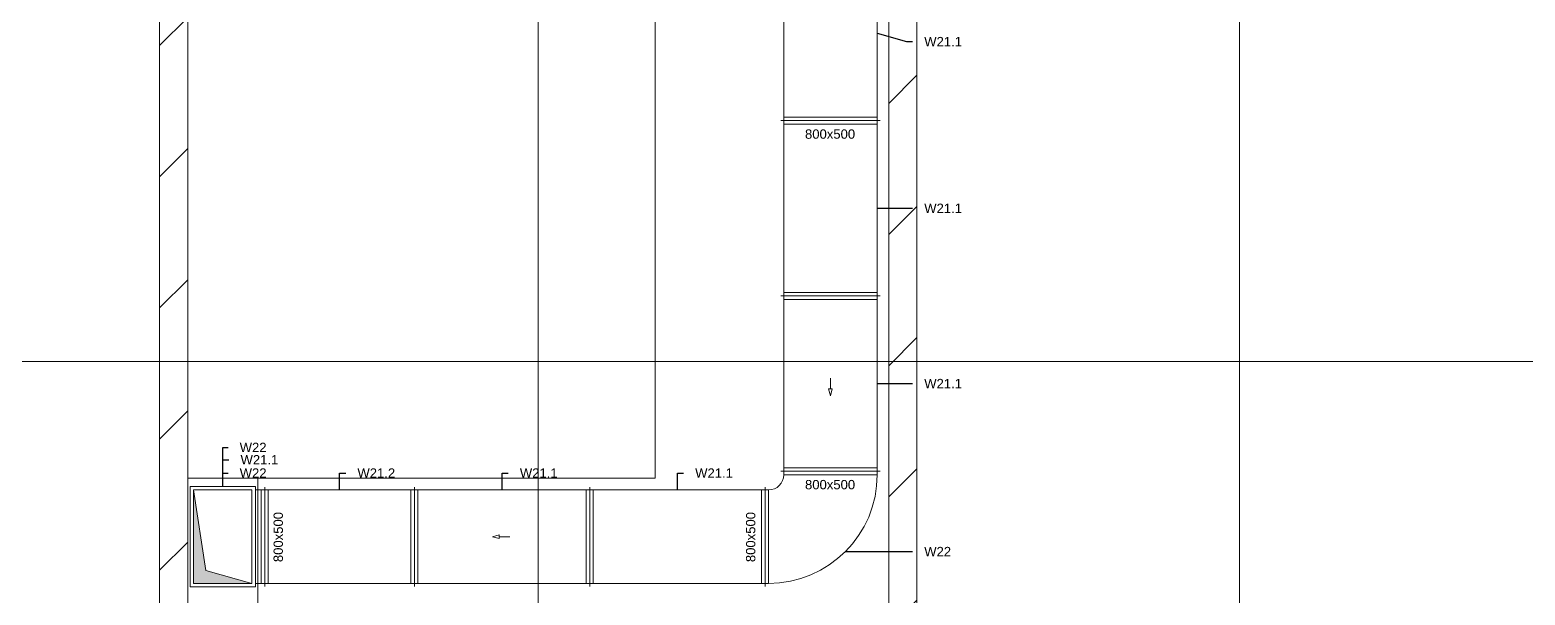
# Model space of a CAD drawing. Header units: millimetres. Extents: x 59762 to 60194, y -87842 to -87548.
# Drawn here: x 59952.72 to 59965.51, y -87783.54 to -87778.7 of the extents above; entities that cross this region are included whole.
import ezdxf
from ezdxf import colors
from ezdxf.entities.mleader import LeaderData, LeaderLine
from ezdxf.math import Vec2, Vec3

# ---------------------------------------------------------------- set-up
doc = ezdxf.new("R2010")
doc.units = ezdxf.units.MM
doc.linetypes.add('JIS_02_1.2', pattern=[2.5, 1.25, -1.25])
for name, color, linetype, lineweight in [('kanały', 7, 'Continuous', 20), ('nawi. strzałki', 150, 'Continuous', 20), ('wymiary', 7, 'Continuous', 13)]:
    doc.layers.add(name, color=color, linetype=linetype, lineweight=lineweight)
doc.layers.add('osie', color=7, linetype='JIS_02_1.2', lineweight=5, transparency=0.7)
doc.layers.add('podkład', color=7, linetype='Continuous', lineweight=13, transparency=0.7)
doc.styles.add('styl1', font='arial.ttf', dxfattribs={"height": 0.08})

# ---------------------------------------------------------------- blocks, each defined once
blk = doc.blocks.new('_None')

msp = doc.modelspace()

# ---------------------------------------------------------------- hatches: boundary and pattern name
at = {"layer": 'kanały'}
h = msp.add_hatch(color=256, dxfattribs=at)
h.dxf.hatch_style = 1
h.paths.add_polyline_path([(59954.120847, -87782.63638), (59954.224908, -87783.327174), (59954.620847, -87783.43638), (59954.120847, -87783.43638)])
at = {"layer": 'podkład'}
h = msp.add_hatch(dxfattribs=at)
h.set_pattern_fill('ANSI31', color=256, scale=0.25)
h.set_pattern_definition([(45, (56984.5771, -93786.78106), (-0.56126601, 0.56126601), [])])
h.paths.add_polyline_path([(59941.720847, -87772.18638), (59941.720847, -87793.88638), (59972.420847, -87793.88638), (59972.420847, -87772.18638)])
h.paths.add_polyline_path([(59942.070847, -87772.53638), (59953.830847, -87772.53638), (59953.830847, -87784.77638), (59960.310847, -87784.77638), (59960.310847, -87772.53638), (59972.070847, -87772.53638), (59972.070847, -87793.53638), (59942.070847, -87793.53638)], flags=16)
h.paths.add_polyline_path([(59954.070847, -87772.53638), (59960.070847, -87772.53638), (59960.070847, -87784.53638), (59954.070847, -87784.53638)], flags=16)

# ---------------------------------------------------------------- linework, layer by layer
at = {"layer": 'kanały', "ltscale": 20}
for p, q in [((59959.170847, -87777.97638), (59959.170847, -87779.47638)), ((59959.970847, -87777.97638), (59959.970847, -87779.47638)), ((59959.145847, -87779.47638), (59959.170847, -87779.47638)), ((59959.145847, -87779.47638), (59959.170847, -87779.47638)), ((59959.970847, -87779.44638), (59959.170847, -87779.44638)), ((59959.170847, -87779.47638), (59959.170847, -87780.97638)), ((59959.970847, -87779.47638), (59959.170847, -87779.47638)), ((59959.970847, -87779.47638), (59959.170847, -87779.47638)), ((59959.970847, -87779.50638), (59959.170847, -87779.50638)), ((59959.970847, -87779.47638), (59959.970847, -87780.97638)), ((59959.970847, -87779.47638), (59959.995847, -87779.47638)), ((59959.970847, -87779.47638), (59959.995847, -87779.47638)), ((59959.145847, -87780.97638), (59959.170847, -87780.97638)), ((59959.145847, -87780.97638), (59959.170847, -87780.97638)), ((59959.970847, -87780.94638), (59959.170847, -87780.94638)), ((59959.170847, -87780.97638), (59959.170847, -87782.47638)), ((59959.970847, -87780.97638), (59959.170847, -87780.97638)), ((59959.970847, -87780.97638), (59959.170847, -87780.97638)), ((59959.970847, -87781.00638), (59959.170847, -87781.00638)), ((59959.970847, -87780.97638), (59959.970847, -87782.47638)), ((59959.970847, -87780.97638), (59959.995847, -87780.97638)), ((59959.970847, -87780.97638), (59959.995847, -87780.97638)), ((59959.970847, -87782.44638), (59959.170847, -87782.44638)), ((59959.145847, -87782.47638), (59959.170847, -87782.47638)), ((59959.145847, -87782.47638), (59959.170847, -87782.47638)), ((59959.970847, -87782.47638), (59959.170847, -87782.47638)), ((59959.970847, -87782.47638), (59959.170847, -87782.47638)), ((59959.170847, -87782.47638), (59959.170847, -87782.50638)), ((59959.970847, -87782.50638), (59959.170847, -87782.50638)), ((59959.970847, -87782.47638), (59959.995847, -87782.47638)), ((59959.970847, -87782.47638), (59959.995847, -87782.47638)), ((59959.970847, -87782.47638), (59959.970847, -87782.50638)), ((59954.650847, -87782.60638), (59954.090847, -87782.60638)), ((59954.090847, -87782.60638), (59954.090847, -87783.46638)), ((59954.120847, -87782.63638), (59954.120847, -87783.43638)), ((59954.620847, -87782.63638), (59954.120847, -87782.63638)), ((59954.620847, -87782.63638), (59954.620847, -87783.43638)), ((59954.650847, -87782.63638), (59954.650847, -87782.60638)), ((59954.700847, -87782.63638), (59954.650847, -87782.63638)), ((59954.650847, -87782.63638), (59954.650847, -87783.43638)), ((59954.700847, -87782.63638), (59954.700847, -87783.43638)), ((59954.730847, -87782.63638), (59954.700847, -87782.63638)), ((59954.730847, -87782.63638), (59954.730847, -87782.61138)), ((59954.730847, -87782.61138), (59954.730847, -87782.63638)), ((59954.730847, -87782.63638), (59954.730847, -87783.43638)), ((59956.010847, -87782.63638), (59954.730847, -87782.63638)), ((59954.730847, -87783.43638), (59954.730847, -87782.63638)), ((59954.760847, -87783.43638), (59954.760847, -87782.63638)), ((59955.980847, -87783.43638), (59955.980847, -87782.63638)), ((59956.010847, -87782.61138), (59956.010847, -87782.63638)), ((59956.010847, -87782.63638), (59956.010847, -87782.61138)), ((59957.510847, -87782.63638), (59956.010847, -87782.63638)), ((59956.010847, -87783.43638), (59956.010847, -87782.63638)), ((59956.010847, -87783.43638), (59956.010847, -87782.63638)), ((59956.040847, -87783.43638), (59956.040847, -87782.63638)), ((59957.480847, -87783.43638), (59957.480847, -87782.63638)), ((59957.510847, -87782.63638), (59957.510847, -87782.61138)), ((59957.510847, -87782.61138), (59957.510847, -87782.63638)), ((59957.510847, -87782.63638), (59959.010847, -87782.63638)), ((59957.510847, -87782.63638), (59957.510847, -87783.43638)), ((59957.510847, -87783.43638), (59957.510847, -87782.63638)), ((59957.540847, -87782.63638), (59957.540847, -87783.43638)), ((59958.980847, -87782.63638), (59958.980847, -87783.43638)), ((59959.010847, -87782.63638), (59959.010847, -87782.61138)), ((59959.010847, -87782.63638), (59959.010847, -87782.61138)), ((59959.010847, -87782.63638), (59959.010847, -87783.43638)), ((59959.010847, -87782.63638), (59959.010847, -87783.43638)), ((59959.010847, -87782.63638), (59959.040847, -87782.63638)), ((59959.040847, -87782.63638), (59959.040847, -87783.43638)), ((59954.090847, -87783.46638), (59954.650847, -87783.46638)), ((59954.620847, -87783.43638), (59954.120847, -87783.43638)), ((59954.650847, -87783.43638), (59954.700847, -87783.43638)), ((59954.650847, -87783.46638), (59954.650847, -87783.43638)), ((59954.730847, -87783.43638), (59954.700847, -87783.43638)), ((59954.730847, -87783.46138), (59954.730847, -87783.43638)), ((59956.010847, -87783.43638), (59954.730847, -87783.43638)), ((59954.730847, -87783.43638), (59954.730847, -87783.46138)), ((59957.510847, -87783.43638), (59956.010847, -87783.43638)), ((59956.010847, -87783.43638), (59956.010847, -87783.46138)), ((59956.010847, -87783.43638), (59956.010847, -87783.46138)), ((59957.510847, -87783.43638), (59959.010847, -87783.43638)), ((59957.510847, -87783.46138), (59957.510847, -87783.43638)), ((59957.510847, -87783.43638), (59957.510847, -87783.46138)), ((59959.010847, -87783.46138), (59959.010847, -87783.43638)), ((59959.010847, -87783.46138), (59959.010847, -87783.43638)), ((59959.040847, -87783.43638), (59959.010847, -87783.43638))]:
    msp.add_line(p, q, dxfattribs=at)
at = {"layer": 'kanały'}
for p, q in [((59954.120847, -87782.63638), (59954.224908, -87783.327174)), ((59954.224908, -87783.327174), (59954.620847, -87783.43638))]:
    msp.add_line(p, q, dxfattribs=at)
at = {"layer": 'kanały', "ltscale": 20}
msp.add_arc((59959.040847, -87782.50638), 0.93, 270, 0, dxfattribs=at)
at = {"layer": 'kanały'}
msp.add_arc((59959.040847, -87782.50638), 0.13, 270, 0, dxfattribs=at)
at = {"layer": 'nawi. strzałki', "color": 7, "ltscale": 20}
for p, q in [((59959.570847, -87781.680358), (59959.570847, -87781.772402)), ((59959.570847, -87781.830358), (59959.555318, -87781.772402)), ((59959.586376, -87781.772402), (59959.555318, -87781.772402)), ((59959.570847, -87781.830358), (59959.586376, -87781.772402)), ((59956.677892, -87783.03638), (59956.735847, -87783.020851)), ((59956.677892, -87783.03638), (59956.735847, -87783.051909)), ((59956.735847, -87783.051909), (59956.735847, -87783.020851)), ((59956.827892, -87783.03638), (59956.735847, -87783.03638))]:
    msp.add_line(p, q, dxfattribs=at)
at = {"layer": 'osie', "linetype": 'Continuous'}
for p, q in [((59954.070847, -87795.29638), (59954.070847, -87770.29638)), ((59957.070847, -87795.29638), (59957.070847, -87770.29638)), ((59960.070847, -87795.29638), (59960.070847, -87770.29638)), ((59963.070847, -87795.29638), (59963.070847, -87770.29638)), ((59939.220847, -87781.53638), (59974.220847, -87781.53638))]:
    msp.add_line(p, q, dxfattribs=at)
at = {"layer": 'podkład'}
for p, q in [((59953.830847, -87784.77638), (59953.830847, -87772.53638)), ((59954.070847, -87784.53638), (59954.070847, -87772.53638)), ((59960.070847, -87784.53638), (59960.070847, -87772.53638)), ((59960.310847, -87784.77638), (59960.310847, -87772.53638))]:
    msp.add_line(p, q, dxfattribs=at)
at = {"layer": 'podkład', "ltscale": 20}
for p, q in [((59958.070847, -87782.53638), (59958.070847, -87772.53638)), ((59958.070847, -87782.53638), (59954.070847, -87782.53638)), ((59954.670847, -87782.53638), (59954.670847, -87784.53638))]:
    msp.add_line(p, q, dxfattribs=at)

# ---------------------------------------------------------------- texts
at = {"layer": 'wymiary', "ltscale": 20, "char_height": 0.08, "attachment_point": 1, "style": 'styl1'}
for insert in [(59959.353072, -87779.551087), (59959.353072, -87782.551087)]:
    msp.add_mtext_dynamic_manual_height_columns('800x500', width=0.44264358, gutter_width=1, heights=[0], dxfattribs=dict(at, insert=insert))
at = {"layer": 'wymiary', "ltscale": 20, "char_height": 0.08, "attachment_point": 1, "rotation": 90, "style": 'styl1'}
for insert in [(59954.805555, -87783.254155), (59958.847911, -87783.254155)]:
    msp.add_mtext_dynamic_manual_height_columns('800x500', width=0.44264358, gutter_width=1, heights=[0], dxfattribs=dict(at, insert=insert))

# ---------------------------------------------------------------- leaders
at = {"layer": 'wymiary'}
ml = msp.add_multileader_mtext('Standard', dxfattribs=at)
ml.set_content('W21.1', color=256, style='styl1')
ml.set_leader_properties()
ml.set_arrow_properties(name='NONE')
ml.build(insert=Vec2(0, 0))
ml.multileader.update_dxf_attribs({"dogleg_length": 0.15, "arrow_head_size": 0.1})
ctx = ml.context
ctx.base_point, ctx.char_height, ctx.arrow_head_size, ctx.landing_gap_size, ctx.plane_origin = Vec3(59960.273255, -87778.800044), 0.08, 0.1, 0.1, Vec3(59960.07527, -87779.299145)
notes = []
notes.append((ctx, [(0, (1, 1, 0), (59960.220847, -87778.800044), (1, 0), 0.052408, [(0, [(59959.970847, -87778.72638)], 0, [])])]))
ctx.mtext.insert, ctx.mtext.width, ctx.mtext.flow_direction = Vec3(59960.373255, -87778.760044), 0.51353508, 5
ml = msp.add_multileader_mtext('Standard', dxfattribs=at)
ml.set_content('W21.1', color=256, style='styl1')
ml.set_leader_properties()
ml.set_arrow_properties(name='NONE')
ml.build(insert=Vec2(0, 0))
ml.multileader.update_dxf_attribs({"dogleg_length": 0.15, "arrow_head_size": 0.1})
ctx = ml.context
ctx.base_point, ctx.char_height, ctx.arrow_head_size, ctx.landing_gap_size, ctx.plane_origin = Vec3(59960.273255, -87780.22638), 0.08, 0.1, 0.1, Vec3(59960.07527, -87780.799145)
notes.append((ctx, [(0, (1, 1, 0), (59960.220847, -87780.22638), (1, 0), 0.052408, [(0, [(59959.970847, -87780.22638)], 0, [])])]))
ctx.mtext.insert, ctx.mtext.width, ctx.mtext.flow_direction = Vec3(59960.373255, -87780.18638), 0.51353508, 5
ml = msp.add_multileader_mtext('Standard', dxfattribs=at)
ml.set_content('W21.1', color=256, style='styl1')
ml.set_leader_properties()
ml.set_arrow_properties(name='NONE')
ml.build(insert=Vec2(0, 0))
ml.multileader.update_dxf_attribs({"dogleg_length": 0.15, "arrow_head_size": 0.1})
ctx = ml.context
ctx.base_point, ctx.char_height, ctx.arrow_head_size, ctx.landing_gap_size, ctx.plane_origin = Vec3(59960.273255, -87781.72638), 0.08, 0.1, 0.1, Vec3(59960.07527, -87782.299145)
notes.append((ctx, [(0, (1, 1, 0), (59960.220847, -87781.72638), (1, 0), 0.052408, [(0, [(59959.970847, -87781.72638)], 0, [])])]))
ctx.mtext.insert, ctx.mtext.width, ctx.mtext.flow_direction = Vec3(59960.373255, -87781.68638), 0.51353508, 5
ml = msp.add_multileader_mtext('Standard', dxfattribs=at)
ml.set_content('W22', color=256, style='styl1')
ml.set_leader_properties()
ml.set_arrow_properties(name='NONE')
ml.build(insert=Vec2(0, 0))
ml.multileader.update_dxf_attribs({"dogleg_length": 0.15, "arrow_head_size": 0.1})
ctx = ml.context
ctx.base_point, ctx.char_height, ctx.arrow_head_size, ctx.landing_gap_size, ctx.plane_origin = Vec3(59954.415908, -87782.272895), 0.08, 0.1, 0.1, Vec3(59954.47527, -87783.064808)
notes.append((ctx, [(0, (1, 1, 0), (59954.370847, -87782.272895), (1, 0), 0.04506, [(0, [(59954.370847, -87782.60638)], 0, [])])]))
ctx.mtext.insert, ctx.mtext.width, ctx.mtext.flow_direction = Vec3(59954.515908, -87782.232895), 0.51353508, 5
ml = msp.add_multileader_mtext('Standard', dxfattribs=at)
ml.set_content('W21.1', color=256, style='styl1')
ml.set_leader_properties()
ml.set_arrow_properties(name='NONE')
ml.build(insert=Vec2(0, 0))
ml.multileader.update_dxf_attribs({"dogleg_length": 0.15, "arrow_head_size": 0.1})
ctx = ml.context
ctx.base_point, ctx.char_height, ctx.arrow_head_size, ctx.landing_gap_size, ctx.plane_origin = Vec3(59954.423255, -87782.378087), 0.08, 0.1, 0.1, Vec3(59954.47527, -87783.179145)
notes.append((ctx, [(0, (1, 1, 0), (59954.370847, -87782.378087), (1, 0), 0.052408, [(0, [(59954.370847, -87782.60638)], 0, [])])]))
ctx.mtext.insert, ctx.mtext.width, ctx.mtext.flow_direction = Vec3(59954.523255, -87782.338087), 0.51353508, 5
ml = msp.add_multileader_mtext('Standard', dxfattribs=at)
ml.set_content('W22', color=256, style='styl1')
ml.set_leader_properties()
ml.set_arrow_properties(name='NONE')
ml.build(insert=Vec2(0, 0))
ml.multileader.update_dxf_attribs({"dogleg_length": 0.15, "arrow_head_size": 0.1})
ctx = ml.context
ctx.base_point, ctx.char_height, ctx.arrow_head_size, ctx.landing_gap_size, ctx.plane_origin = Vec3(59954.415908, -87782.492042), 0.08, 0.1, 0.1, Vec3(59954.47527, -87783.179145)
notes.append((ctx, [(0, (1, 1, 0), (59954.370847, -87782.492042), (1, 0), 0.04506, [(0, [(59954.370847, -87782.60638)], 0, [])])]))
ctx.mtext.insert, ctx.mtext.width, ctx.mtext.flow_direction = Vec3(59954.515908, -87782.452042), 0.51353508, 5
ml = msp.add_multileader_mtext('Standard', dxfattribs=at)
ml.set_content('W21.2', color=256, style='styl1')
ml.set_leader_properties()
ml.set_arrow_properties(name='NONE')
ml.build(insert=Vec2(0, 0))
ml.multileader.update_dxf_attribs({"dogleg_length": 0.15, "arrow_head_size": 0.1})
ctx = ml.context
ctx.base_point, ctx.char_height, ctx.arrow_head_size, ctx.landing_gap_size, ctx.plane_origin = Vec3(59955.423255, -87782.492042), 0.08, 0.1, 0.1, Vec3(59955.47527, -87783.209145)
notes.append((ctx, [(0, (1, 1, 0), (59955.370847, -87782.492042), (1, 0), 0.052408, [(0, [(59955.370847, -87782.63638)], 0, [])])]))
ctx.mtext.insert, ctx.mtext.width, ctx.mtext.flow_direction = Vec3(59955.523255, -87782.452042), 0.51353508, 5
ml = msp.add_multileader_mtext('Standard', dxfattribs=at)
ml.set_content('W21.1', color=256, style='styl1')
ml.set_leader_properties()
ml.set_arrow_properties(name='NONE')
ml.build(insert=Vec2(0, 0))
ml.multileader.update_dxf_attribs({"dogleg_length": 0.15, "arrow_head_size": 0.1})
ctx = ml.context
ctx.base_point, ctx.char_height, ctx.arrow_head_size, ctx.landing_gap_size, ctx.plane_origin = Vec3(59956.813255, -87782.492042), 0.08, 0.1, 0.1, Vec3(59956.86527, -87783.209145)
notes.append((ctx, [(0, (1, 1, 0), (59956.760847, -87782.492042), (1, 0), 0.052408, [(0, [(59956.760847, -87782.63638)], 0, [])])]))
ctx.mtext.insert, ctx.mtext.width, ctx.mtext.flow_direction = Vec3(59956.913255, -87782.452042), 0.51353508, 5
ml = msp.add_multileader_mtext('Standard', dxfattribs=at)
ml.set_content('W21.1', color=256, style='styl1')
ml.set_leader_properties()
ml.set_arrow_properties(name='NONE')
ml.build(insert=Vec2(0, 0))
ml.multileader.update_dxf_attribs({"dogleg_length": 0.15, "arrow_head_size": 0.1})
ctx = ml.context
ctx.base_point, ctx.char_height, ctx.arrow_head_size, ctx.landing_gap_size, ctx.plane_origin = Vec3(59958.313255, -87782.492042), 0.08, 0.1, 0.1, Vec3(59958.36527, -87783.209145)
notes.append((ctx, [(0, (1, 1, 0), (59958.260847, -87782.492042), (1, 0), 0.052408, [(0, [(59958.260847, -87782.63638)], 0, [])])]))
ctx.mtext.insert, ctx.mtext.width, ctx.mtext.flow_direction = Vec3(59958.413255, -87782.452042), 0.51353508, 5
ml = msp.add_multileader_mtext('Standard', dxfattribs=at)
ml.set_content('W22', color=256, style='styl1')
ml.set_leader_properties()
ml.set_arrow_properties(name='NONE')
ml.build(insert=Vec2(0, 0))
ml.multileader.update_dxf_attribs({"dogleg_length": 0.15, "arrow_head_size": 0.1})
ctx = ml.context
ctx.base_point, ctx.char_height, ctx.arrow_head_size, ctx.landing_gap_size, ctx.plane_origin = Vec3(59960.273255, -87783.163989), 0.08, 0.1, 0.1, Vec3(59959.802879, -87783.736754)
notes.append((ctx, [(0, (1, 1, 0), (59959.948456, -87783.163989), (1, 0), 0.324799, [(0, [(59959.698456, -87783.163989)], 0, [])])]))
ctx.mtext.insert, ctx.mtext.width, ctx.mtext.flow_direction = Vec3(59960.373255, -87783.123989), 0.51353508, 5
for ctx, leaders in notes:
    for number, flags, end, landing, length, lines in leaders:
        leader = LeaderData()
        leader.index, (leader.has_last_leader_line, leader.has_dogleg_vector, leader.attachment_direction) = number, flags
        leader.last_leader_point, leader.dogleg_vector, leader.dogleg_length = Vec3(end), Vec3(landing), length
        for number, points, colour, breaks in lines:
            line = LeaderLine()
            line.index, line.vertices, line.color, line.breaks = number, Vec3.list(points), colors.encode_raw_color(colour), breaks
            leader.lines.append(line)
        ctx.leaders.append(leader)

doc.saveas('drawing.dxf')
